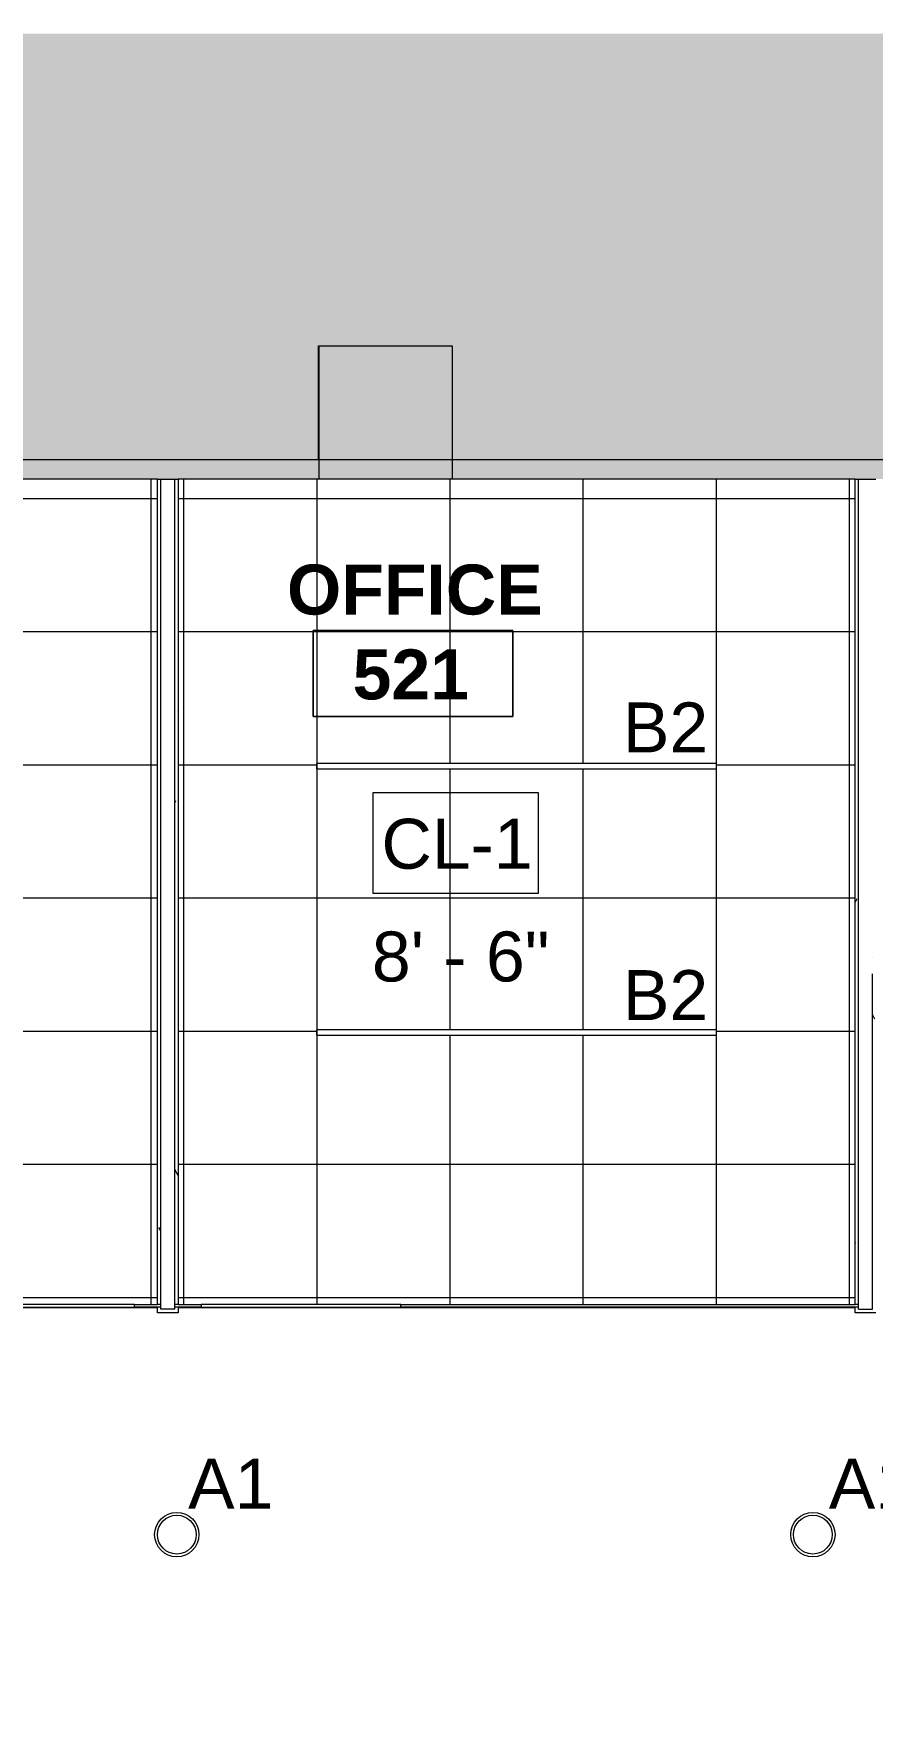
# Model space of a CAD drawing. Header units: inches. Extents: x 0 to 1865, y 0 to 1094.
# Drawn here: x 441.7 to 592.9, y 791.2 to 1093.8 of the extents above; entities that cross this region are included whole.
import ezdxf

# ---------------------------------------------------------------- set-up
doc = ezdxf.new("R2010")
doc.units = ezdxf.units.IN
doc.header["$MEASUREMENT"] = 0
for name, color, linetype, lineweight in [('A-AREA-IDEN', 2, 'Continuous', 9), ('A-CLNG', 13, 'Continuous', 13), ('A-CLNG-IDEN', 151, 'Continuous', 9), ('A-CLNG-PATT', 13, 'Continuous', 13), ('A-DETL', 90, 'Continuous', 9), ('A-DETL-GENF', 92, 'Continuous', 9), ('A-WALL', 113, 'Continuous', 13), ('A-WALL-PATT', 111, 'Continuous', 13), ('B-CL', 7, 'Continuous', 9), ('E-LITE-EQPM', 33, 'Continuous', 9), ('E-LITE-EQPM-IDEN', 33, 'Continuous', 9), ('I-WALL', 2, 'Continuous', 13), ('S-COLS', 52, 'Continuous', 13), ('Victor Bldg - 5th Floor_LINK_dwg', 8, 'Continuous', 9)]:
    doc.layers.add(name, color=color, linetype=linetype, lineweight=lineweight)
doc.styles.add('Arial', font='arial.ttf', dxfattribs={"height": 9})
doc.styles.add('Swis721 Lt BT', font='swissl.ttf', dxfattribs={"height": 9})
doc.styles.add('Swis721 Lt BT_B', font='', dxfattribs={"height": 9})
doc.styles.get('Swis721 Lt BT_B').set_extended_font_data('Swis721 Lt BT', bold=True)
pattern_1 = [(0, (0, 0), (30.72, 7.68), [1.267, -21.773, 1.267, -21.773, -122.88]), (0, (0, 0), (30.72, 7.68), [-46.08, 1.267, -44.813, 1.267, -21.773, -53.76]), (0, (0, 0), (30.72, 7.68), [-115.2, 1.267, -14.093, 1.267, -37.133]), (120, (11.52, 3.84), (-22.011075, 22.7643), [1.267, -21.773, 1.267, -21.773, -122.88]), (120, (11.52, 3.84), (-22.011075, 22.7643), [-46.08, 1.267, -44.813, 1.267, -21.773, -53.76]), (120, (11.52, 3.84), (-22.011075, 22.7643), [-115.2, 1.267, -14.093, 1.267, -37.133]), (240, (15.36, 19.2), (-8.708925, -30.4443), [1.267, -21.773, 1.267, -21.773, -122.88]), (240, (15.36, 19.2), (-8.708925, -30.4443), [-46.08, 1.267, -44.813, 1.267, -21.773, -53.76]), (240, (15.36, 19.2), (-8.708925, -30.4443), [-115.2, 1.267, -14.093, 1.267, -37.133])]

# ---------------------------------------------------------------- blocks, each defined once
blk = doc.blocks.new('Concrete-Rectangular-Column - 24_ X 24_-6973359-REFLECTED CEILING PLAN')
at = {"layer": 'S-COLS', "lineweight": 9}
blk.add_hatch(color=7, dxfattribs=at).paths.add_polyline_path([(12, -12), (12, 12), (-12, 12), (-12, -12)], flags=0)
at = {"layer": 'S-COLS', "color": 8, "lineweight": 20}
for p, q in [((-12, 12), (12, 12)), ((-12, -12), (-12, 12)), ((12, 12), (12, -12)), ((12, -12), (-12, -12))]:
    blk.add_line(p, q, dxfattribs=at)
blk = doc.blocks.new('L-PENDANT_FOCAL POINT 3_5 CYLINDER - L-PENDANT_FOCAL POINT 3_5 CYLINDER-7826649-REFLECTED CEILING PLAN')
at = {"layer": 'E-LITE-EQPM'}
for radius in [4, 3.5]:
    blk.add_circle((-0.125, 0), radius, dxfattribs=at)
blk = doc.blocks.new('Victor Bldg - 5th Floor_LINK_dwg-6972324-REFLECTED CEILING PLAN')
at = {"layer": 'B-CL'}
for p, q in [((493, 1037.5), (493.14, 1037.5)), ((493, 1017), (493, 1037.5))]:
    blk.add_line(p, q, dxfattribs=at)
blk = doc.blocks.new('Lighting fixture TBLS-HX-4-15-B-U-W - TBLS-HX-4-24 - 6_-7900651-REFLECTED CEILING PLAN')
at = {"layer": 'E-LITE-EQPM'}
for p, q in [((-0.5375, 23.675), (0.5375, 23.675)), ((-0.5375, 23.675), (-0.5375, -48.325)), ((-0.46875, 23.753125), (0.46875, 23.753125)), ((-0.46875, 23.753125), (-0.46875, 23.675)), ((0.46875, 23.675), (0.46875, 23.753125)), ((0.5375, -48.325), (0.5375, 23.675)), ((0.5375, -48.325), (-0.5375, -48.325))]:
    blk.add_line(p, q, dxfattribs=at)
blk = doc.blocks.new('Room Tag - Room Name and Number-3379422-REFLECTED CEILING PLAN')
at = {"layer": 'A-AREA-IDEN'}
for p, q in [((-0.1881, -0.1636), (-0.1881, -0.0018)), ((-0.1881, -0.0018), (0.1869, -0.0018)), ((0.1869, -0.0018), (-0.1881, -0.0018)), ((-0.1881, -0.0018), (-0.1881, -0.1636)), ((0.1869, -0.0018), (0.1869, -0.1636)), ((0.1869, -0.1636), (0.1869, -0.0018)), ((0.1869, -0.1636), (-0.1881, -0.1636)), ((-0.1881, -0.1636), (0.1869, -0.1636))]:
    blk.add_line(p, q, dxfattribs=at)

msp = doc.modelspace()

# ---------------------------------------------------------------- hatches: boundary and pattern name
at = {"layer": 'A-CLNG-PATT'}
h = msp.add_hatch(dxfattribs=at)
h.set_pattern_fill('FP_21', color=256, style=0, pattern_type=2)
h.set_pattern_definition([(270, (390.84, 938), (-24, -1e-15), []), (180, (390.84, 938), (3e-15, 24), [])])
h.paths.add_polyline_path([(341.7, 864.12), (463.97, 864.12), (463.97, 864.25), (341.7, 864.25)], flags=0)
h.paths.add_polyline_path([(459.95, 864.75), (463.97, 864.75), (463.97, 1013.5), (341.7, 1013.49), (341.7, 864.75), (459.85, 864.75)], flags=0)
h.paths.add_polyline_path([(379.47, 913.46), (366.84, 913.46), (366.84, 914.54), (438.84, 914.54), (438.84, 913.46), (386.79, 913.46)], flags=0)
h.paths.add_polyline_path([(368.5, 961.46), (366.84, 961.46), (366.84, 962.54), (438.84, 962.54), (438.84, 961.46), (372.16, 961.46)], flags=0)
h = msp.add_hatch(dxfattribs=at)
h.set_pattern_fill('FP_20', color=256, style=0, pattern_type=2)
h.set_pattern_definition([(270, (516.733, 938), (-24, -1e-15), []), (180, (516.733, 938), (3e-15, 24), [])])
h.paths.add_polyline_path([(589.74, 864.12), (589.74, 864.25), (467.72, 864.25), (467.72, 864.12), (577.02, 864.12)], flags=0)
h.paths.add_polyline_path([(577.02, 864.75), (589.74, 864.75), (589.74, 1013.5), (467.72, 1013.5), (467.72, 864.75), (507.85, 864.75)], flags=0)
h.paths.add_polyline_path([(525.8, 913.24), (492.73, 913.24), (492.73, 914.31), (564.73, 914.31), (564.73, 913.24), (533.12, 913.24)], flags=0)
h.paths.add_polyline_path([(547.75, 961.24), (492.73, 961.24), (492.73, 962.31), (564.73, 962.31), (564.73, 961.24), (555.07, 961.24)], flags=0)
at = {"layer": 'A-DETL-GENF'}
h = msp.add_hatch(color=254, dxfattribs=at)
h.paths.add_polyline_path([(1864.71, 15.5), (1864.71, 749.5), (1858.12, 749.5), (1858.12, 714.25), (1805.94, 714.25), (1805.94, 677.43), (1813, 677.43), (1813, 653.43), (1805.94, 653.43), (1805.94, 409.5), (1645.06, 409.5), (1645.06, 27.5), (1819, 27.5), (1819, 41.5), (1843, 41.5), (1843, 27.5), (1863, 27.5), (1863, 15.5)], flags=0)
h.paths.add_polyline_path([(1803.83, 293.5), (1789, 293.5), (1789, 317.5), (1813, 317.5), (1813, 293.5), (1805.94, 293.5)], flags=0)
h.paths.add_polyline_path([(1491.69, 813), (1491.69, 1093.8), (1321.5, 1093.8), (1321.5, 1013.5), (1323.88, 1013.5), (1323.88, 1014.25), (1325.38, 1014.25), (1325.38, 1013.62), (1325.88, 1013.62), (1325.88, 1012.13), (1325.38, 1012.13), (1325.38, 1008.5), (1361.63, 1008.5), (1361.63, 1012.13), (1361.13, 1012.13), (1361.13, 1013.62), (1361.63, 1013.62), (1361.63, 1014.25), (1363.13, 1014.25), (1363.13, 1013.5), (1381.5, 1013.5), (1381.5, 1064.75), (1383, 1064.75), (1383, 1064.41), (1391, 1064.41), (1391, 1039), (1407, 1039), (1407, 1034.5), (1464.5, 1034.5), (1464.5, 1037), (1485, 1037), (1485, 1064.41), (1491.5, 1064.41), (1491.5, 1001.5), (1485, 1001.5), (1485, 1029), (1464.5, 1029), (1464.5, 1030.5), (1407, 1030.5), (1407, 1027), (1391, 1027), (1391, 930.5), (1485, 930.5), (1485, 959.5), (1491.5, 959.5), (1491.5, 897.5), (1485, 897.5), (1485, 926.5), (1395, 926.5), (1395, 906.5), (1391, 906.5), (1391, 826.5), (1485, 826.5), (1485, 855.5), (1491.5, 855.5), (1491.5, 813), (1491.63, 813)], flags=0)
h.paths.add_polyline_path([(1286.63, 813), (1286.63, 815.63), (1286.13, 815.63), (1286.13, 817.13), (1286.63, 817.13), (1286.63, 817.75), (1288.13, 817.75), (1288.13, 817), (1290.75, 817), (1290.75, 856.63), (1295.88, 856.63), (1295.88, 865.13), (1290.75, 865.13), (1290.75, 912.38), (1294.25, 912.38), (1294.25, 868.63), (1318, 868.63), (1318, 912.38), (1315.44, 912.38), (1315.44, 912.5), (993.06, 912.5), (993.06, 951.5), (990.43, 951.5), (990.43, 950.75), (988.93, 950.75), (988.93, 956.13), (988.43, 956.17), (988.43, 957.63), (988.93, 957.63), (988.93, 958.25), (990.43, 958.25), (990.43, 957.5), (993.06, 957.5), (993.06, 1017.06), (1016.5, 1017.06), (1016.5, 1037.5), (1036, 1037.5), (1036, 1093.8), (867.44, 1093.8), (867.44, 957.5), (951.18, 957.5), (951.18, 958.25), (952.68, 958.25), (952.68, 957.63), (953.18, 957.63), (953.18, 956.13), (952.68, 956.13), (952.68, 950.75), (951.18, 950.75), (951.18, 951.5), (833.56, 951.5), (833.56, 907.5), (848.81, 907.5), (848.81, 908.25), (850.31, 908.25), (850.31, 905.37), (850.81, 905.37), (850.81, 904), (886.06, 904), (886.06, 905.37), (886.56, 905.37), (886.56, 908.25), (888.06, 908.21), (888.06, 907.5), (902.81, 907.5), (902.81, 951.31), (907.31, 951.31), (907.31, 817.56), (1002.88, 817.56), (1002.88, 818.31), (1004.38, 818.31), (1004.38, 814.44), (1004.88, 814.44), (1004.88, 813), (1040.13, 813), (1040.13, 814.44), (1040.63, 814.44), (1040.63, 818.31), (1042.13, 818.31), (1042.13, 817.56), (1052, 817.56), (1052, 813.06), (1042.13, 813.06), (1042.13, 813), (1052.5, 813), (1052.5, 912.38), (1058.5, 912.38), (1058.5, 817), (1248.88, 817), (1248.88, 817.75), (1250.38, 817.75), (1250.38, 817.13), (1250.88, 817.13), (1250.88, 815.63), (1250.38, 815.63), (1250.38, 813), (1286.5, 813)], flags=0)
h.paths.add_polyline_path([(1488.5, 813), (1488.5, 814.5), (1488.25, 814.5), (1488.25, 813)], flags=0)
h.paths.add_polyline_path([(902.81, 813), (1002.88, 813), (1002.88, 813.06), (902.81, 813.06)], flags=0)
h.paths.add_polyline_path([(1633.75, 813.25), (1633.75, 814.5), (1633.5, 814.5), (1633.5, 813.25)], flags=0)
h.paths.add_polyline_path([(1295.88, 817), (1295.88, 853.13), (1294.25, 853.13), (1294.25, 817)], flags=0)
h.paths.add_polyline_path([(1321.5, 817), (1321.5, 865.13), (1299.38, 865.13), (1299.38, 817), (1303.1, 817)], flags=0)
h.paths.add_polyline_path([(1854.62, 817.75), (1864.71, 817.75), (1864.71, 994.5), (1841.99, 994.5), (1841.99, 1002.5), (1843.49, 1002.5), (1843.49, 1093.8), (1737.13, 1093.8), (1737.13, 932.5), (1737.25, 932.5), (1737.25, 924.5), (1737.13, 924.5), (1737.13, 826.5), (1737.06, 826.5), (1737.06, 817.75), (1747.65, 817.75)], flags=0)
h.paths.add_polyline_path([(1710.5, 817.75), (1710.5, 826.5), (1730.63, 826.5), (1730.63, 924.5), (1710.5, 924.5), (1710.5, 926.5), (1657.5, 926.5), (1657.5, 924.5), (1637, 924.5), (1637, 897.5), (1630.5, 897.5), (1630.5, 855.5), (1637, 855.5), (1637, 826.5), (1657.5, 826.5), (1657.5, 817.75), (1689.12, 817.75)], flags=0)
h.paths.add_polyline_path([(1321.44, 912.38), (1321.5, 912.38), (1321.5, 927.56), (1321.44, 927.56), (1321.44, 924.5)], flags=0)
h.paths.add_polyline_path([(1023.22, 916), (1023.22, 936.5), (1026.38, 936.5), (1026.38, 1013.5), (1016.5, 1013.5), (1016.5, 1013.56), (996.56, 1013.56), (996.56, 916)], flags=0)
h.paths.add_polyline_path([(1162.33, 924.5), (1208, 924.5), (1208, 932.5), (1047.22, 932.5), (1047.22, 924.5), (1133.55, 924.5)], flags=0)
h.paths.add_polyline_path([(1279.4, 924.5), (1315.44, 924.5), (1315.42, 924.56), (1257.19, 924.56), (1257.19, 956.69), (1213, 956.69), (1213, 924.5), (1261.61, 924.5)], flags=0)
h.paths.add_polyline_path([(1317.6, 927.56), (1318, 927.56), (1318, 927.94), (1317.25, 927.94), (1317.25, 929.44), (1317.88, 929.44), (1317.88, 929.94), (1319.38, 929.94), (1319.38, 929.44), (1321.5, 929.44), (1321.5, 965.69), (1319.38, 965.69), (1319.38, 965.19), (1317.88, 965.19), (1317.88, 965.69), (1317.25, 965.69), (1317.25, 967.19), (1318, 967.19), (1318, 1004.12), (1261, 1004.12), (1261, 1009.12), (1318, 1009.12), (1318, 1066.12), (1042, 1066.12), (1042, 936.5), (1090, 936.5), (1090, 960.5), (1095, 960.5), (1095, 936.5), (1208, 936.5), (1208, 960.69), (1261.19, 960.69), (1261.19, 927.56), (1317.25, 927.56)], flags=0)
h.paths.add_polyline_path([(1657.5, 930.5), (1710.5, 930.5), (1710.5, 932.5), (1730.63, 932.5), (1730.63, 1093.8), (1630.5, 1093.8), (1630.5, 1064.5), (1637, 1064.5), (1637, 1001.5), (1630.5, 1001.5), (1630.5, 959.5), (1637, 959.5), (1637, 932.5), (1657.5, 932.5)], flags=0)
h.paths.add_polyline_path([(1029.88, 936.5), (1038.5, 936.5), (1038.5, 1013.5), (1029.88, 1013.5), (1029.88, 956.17)], flags=0)
h.paths.add_polyline_path([(838, 957.5), (861.94, 957.5), (861.94, 1093.8), (838, 1093.8), (838, 1037.5), (853, 1037.5), (853, 1013.5), (838, 1013.5)], flags=0)
h.paths.add_polyline_path([(1854.62, 1002.5), (1864.71, 1002.5), (1864.71, 1045.5), (1847.99, 1045.5), (1847.99, 1002.5)], flags=0)
h.paths.add_polyline_path([(467.1, 1017), (493.14, 1017), (493.14, 1037.5), (517.14, 1037.5), (517.14, 1017), (765, 1017), (765, 1093.8), (30, 1093.8), (30, 1064.5), (34.12, 1064.5), (34.12, 1017), (464.6, 1017)], flags=0)
h.paths.add_polyline_path([(1864.71, 1052), (1864.71, 1093.8), (1847.99, 1093.8), (1847.99, 1052), (1854.62, 1052)], flags=0)
h.paths.add_polyline_path([(1189.27, 1070.12), (1318, 1070.12), (1318, 1080.12), (1042, 1080.12), (1042, 1070.12), (1162.33, 1070.12)], flags=0)
h.paths.add_polyline_path([(1162.33, 1084.12), (1318, 1084.12), (1318, 1093.8), (1042, 1093.8), (1042, 1084.12), (1159.23, 1084.12)], flags=0)
at = {"layer": 'A-WALL-PATT', "lineweight": 9}
h = msp.add_hatch(color=7, dxfattribs=at)
h.paths.add_polyline_path([(676.74, 1013.5), (765, 1013.5), (765, 1017), (517.14, 1017), (517.14, 1013.5), (676.12, 1013.5)], flags=0)
h.paths.add_polyline_path([(464.6, 1013.5), (493.14, 1013.5), (493.14, 1017), (34.12, 1017), (34.12, 1013.5), (463.97, 1013.5)], flags=0)
h = msp.add_hatch(dxfattribs=at)
h.set_pattern_fill('FP_1', color=256, style=0, pattern_type=2)
h.set_pattern_definition(pattern_1)
h.paths.add_polyline_path([(463.97, 863.25), (464.6, 863.25), (464.6, 864.25), (463.97, 864.25), (463.97, 863.78)], flags=0)
h.paths.add_polyline_path([(464.6, 864.75), (464.6, 1013.5), (463.97, 1013.49), (463.97, 864.75)], flags=0)
h = msp.add_hatch(dxfattribs=at)
h.set_pattern_fill('FP_1', color=256, style=0, pattern_type=2)
h.set_pattern_definition(pattern_1)
h.paths.add_polyline_path([(464.6, 863.25), (467.72, 863.25), (467.72, 864.25), (467.1, 864.25), (467.1, 863.88), (464.6, 863.88), (464.6, 863.25)], flags=0)
h.paths.add_polyline_path([(467.72, 864.75), (467.72, 1013.5), (467.1, 1013.49), (467.1, 864.75)], flags=0)
h = msp.add_hatch(dxfattribs=at)
h.set_pattern_fill('FP_1', color=256, style=0, pattern_type=2)
h.set_pattern_definition(pattern_1)
h.paths.add_polyline_path([(589.74, 863.25), (590.37, 863.25), (590.35, 864.25), (589.74, 864.25), (589.74, 863.88)], flags=0)
h.paths.add_polyline_path([(589.74, 864.75), (590.37, 864.75), (590.37, 1013.5), (589.74, 1013.5), (589.74, 887.35)], flags=0)
h = msp.add_hatch(dxfattribs=at)
h.set_pattern_fill('FP_1', color=256, style=0, pattern_type=2)
h.set_pattern_definition(pattern_1)
h.paths.add_polyline_path([(593.49, 863.25), (593.49, 924.31), (592.87, 924.31), (592.87, 863.88), (590.37, 863.88), (590.37, 863.25), (592.87, 863.25)], flags=0)
h.paths.add_polyline_path([(593.49, 926.81), (593.49, 1013.5), (592.87, 1013.49), (592.87, 926.81), (592.97, 926.81)], flags=0)

# ---------------------------------------------------------------- linework, layer by layer
at = {"layer": 'A-CLNG'}
for p, q in [((463.97, 864.12), (341.7, 864.12)), ((589.74, 864.12), (467.72, 864.12))]:
    msp.add_line(p, q, dxfattribs=at)
at = {"layer": 'A-CLNG-IDEN', "flags": 128}
msp.add_lwpolyline([(502.87, 957.02), (532.63, 957.02), (532.63, 938.79), (502.87, 938.79)], close=True, dxfattribs=at)
at = {"layer": 'A-DETL'}
msp.add_line((34.12, 1017), (765, 1017), dxfattribs=at)
at = {"layer": 'A-WALL'}
for p, q in [((463.97, 1013.5), (467.72, 1013.5)), ((464.6, 863.88), (464.6, 1013.5)), ((467.1, 863.88), (467.1, 1013.5)), ((589.74, 1013.5), (593.49, 1013.5)), ((590.37, 863.88), (590.37, 1013.5)), ((592.87, 863.88), (592.87, 924.31)), ((464.6, 864.75), (463.97, 864.75)), ((464.6, 864.25), (463.97, 864.25)), ((467.1, 863.88), (464.6, 863.88)), ((467.72, 864.75), (467.1, 864.75)), ((467.72, 864.25), (467.1, 864.25)), ((590.37, 864.75), (589.74, 864.75)), ((590.37, 864.25), (589.74, 864.25)), ((590.37, 863.88), (592.87, 863.88))]:
    msp.add_line(p, q, dxfattribs=at)
at = {"layer": 'I-WALL', "color": 8, "lineweight": 20}
for p, q in [((34.12, 1017), (493.14, 1017)), ((517.14, 1017), (765, 1017)), ((463.97, 1013.5), (341.7, 1013.5)), ((493.14, 1013.5), (467.72, 1013.5)), ((589.74, 1013.5), (517.14, 1013.5))]:
    msp.add_line(p, q, dxfattribs=at)
at = {"layer": 'I-WALL'}
for p, q in [((463.97, 864.75), (463.97, 1013.5)), ((467.72, 1013.5), (467.72, 864.75)), ((589.74, 864.75), (589.74, 1013.5)), ((459.85, 864.25), (459.85, 864.75)), ((459.85, 864.75), (463.97, 864.75)), ((463.97, 864.25), (459.85, 864.25)), ((463.97, 863.25), (463.97, 864.25)), ((467.72, 863.25), (463.97, 863.25)), ((467.72, 864.75), (471.85, 864.75)), ((467.72, 864.25), (467.72, 863.25)), ((471.85, 864.25), (467.72, 864.25)), ((471.85, 864.75), (471.85, 864.25)), ((507.85, 864.25), (507.85, 864.75)), ((507.85, 864.75), (589.74, 864.75)), ((589.74, 864.25), (507.85, 864.25)), ((589.74, 863.25), (589.74, 864.25)), ((593.49, 863.25), (589.74, 863.25))]:
    msp.add_line(p, q, dxfattribs=at)
at = {"layer": 'I-WALL', "lineweight": 9}
for p, q in [((459.85, 864.75), (423.85, 864.75)), ((423.85, 864.25), (459.85, 864.25)), ((507.85, 864.75), (471.85, 864.75)), ((471.85, 864.25), (507.85, 864.25))]:
    msp.add_line(p, q, dxfattribs=at)

# ---------------------------------------------------------------- block references
at = {"layer": 'A-AREA-IDEN', "xscale": 95.99999999999994, "yscale": 95.99999999999994, "zscale": 95.99999999999994}
msp.add_blockref('Room Tag - Room Name and Number-3379422-REFLECTED CEILING PLAN', (510.09, 986.41), dxfattribs=at)
at = {"layer": 'E-LITE-EQPM', "extrusion": (0, 0, -1), "rotation": 269.9999999999994}
for p in [(-516.41, 961.77), (-516.41, 913.77)]:
    msp.add_blockref('Lighting fixture TBLS-HX-4-15-B-U-W - TBLS-HX-4-24 - 6_-7900651-REFLECTED CEILING PLAN', p, dxfattribs=at)
at = {"layer": 'E-LITE-EQPM'}
for p in [(467.6, 823.25), (582.26, 823.25)]:
    msp.add_blockref('L-PENDANT_FOCAL POINT 3_5 CYLINDER - L-PENDANT_FOCAL POINT 3_5 CYLINDER-7826649-REFLECTED CEILING PLAN', p, dxfattribs=at)
at = {"layer": 'S-COLS', "lineweight": 9}
msp.add_blockref('Concrete-Rectangular-Column - 24_ X 24_-6973359-REFLECTED CEILING PLAN', (505.14, 1025.5), dxfattribs=at)
at = {"layer": 'Victor Bldg - 5th Floor_LINK_dwg', "color": 7}
msp.add_blockref('Victor Bldg - 5th Floor_LINK_dwg-6972324-REFLECTED CEILING PLAN', (0, 0), dxfattribs=at)

# ---------------------------------------------------------------- texts
at = {"layer": 'A-AREA-IDEN', "char_height": 9, "attachment_point": 1, "style": 'Swis721 Lt BT_B'}
for s, insert, width in [('OFFICE', (487.34, 998.09), 54.843), ('521', (499.17, 982.79), 25.452)]:
    msp.add_mtext(s, dxfattribs=dict(at, insert=insert, width=width))
at = {"layer": 'A-CLNG-IDEN', "char_height": 9, "attachment_point": 1, "style": 'Swis721 Lt BT'}
for s, insert, width in [('CL-1', (504.37, 952.27), 32.118), ('8\' - 6"', (502.64, 931.95), 36.36)]:
    msp.add_mtext(s, dxfattribs=dict(at, insert=insert, width=width))
at = {"layer": 'E-LITE-EQPM-IDEN', "char_height": 9, "width": 18.786, "attachment_point": 1, "style": 'Arial'}
for s, insert in [('B2', (547.89, 973.24)), ('B2', (547.89, 924.99)), ('A1', (469.51, 836.91)), ('A1', (585, 836.91))]:
    msp.add_mtext(s, dxfattribs=dict(at, insert=insert))

doc.saveas('drawing.dxf')
